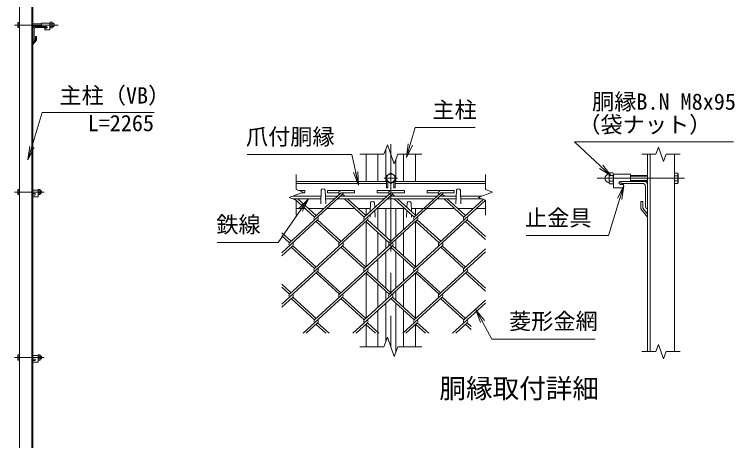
# Model space of a CAD drawing. Units: millimetres, scale not verified. Extents: x -4200 to 4200, y -2970 to 2970.
# Drawn here: x 175 to 2306, y 68 to 1330 of the extents above; entities that cross this region are included whole.
import ezdxf
from ezdxf.enums import TextEntityAlignment as Align

# ---------------------------------------------------------------- set-up
doc = ezdxf.new("R2010")
doc.units = ezdxf.units.MM
doc.header["$LTSCALE"] = 10
doc.linetypes.add('USER1', pattern=[50.8, 31.75, -6.35, 6.35, -6.35])
for name, color, linetype, lineweight in [('0-0_D-STR1', 1, 'Continuous', 18), ('0-1_D-BMK', 2, 'USER1', 13), ('0-2_D-STR-DIM', 7, 'Continuous', 13), ('0-3_D-STR3', 3, 'Continuous', 13), ('0-7_D-STR-TXT', 7, 'Continuous', 13), ('0-8_0', 7, 'Continuous', 18), ('0-A_D-STR2', 7, 'Continuous', 13)]:
    doc.layers.add(name, color=color, linetype=linetype, lineweight=lineweight)
doc.layers.add('0-9_D-TTL-TXT', color=7, linetype='Continuous')
doc.styles.add('ＭＳ ゴシック', font='')
doc.styles.get('ＭＳ ゴシック').set_extended_font_data('MS Gothic')

# ---------------------------------------------------------------- blocks, each defined once
blk = doc.blocks.new('_Open')
at = {"layer": '0-8_0'}
blk.add_line((-10, 1.667), (0, 0), dxfattribs=at)
blk.add_lwpolyline([(-10, -1.667), (0, 0), (-10, 0)], dxfattribs=at)

msp = doc.modelspace()

# ---------------------------------------------------------------- linework, layer by layer
at = {"layer": '0-0_D-STR1'}
for p, q in [((190.32, -461.02), (190.32, 1362.85)), ((226.82, -461.02), (226.82, 1354.76)), ((230.32, -461.02), (230.32, 1353.98)), ((230.32, 1288.98), (230.32, 1253.98)), ((233.32, 1286.48), (233.32, 1255.98)), ((270.32, 1293.98), (235.32, 1293.98)), ((268.32, 1290.98), (237.82, 1290.98)), ((270.32, 1292.98), (270.32, 1293.98)), ((237.32, 1264.36), (237.32, 1254.48)), ((237.32, 1264.36), (240.32, 1264.36)), ((240.32, 1264.36), (240.32, 1253.36)), ((237.32, 1254.48), (230.32, 1245.43)), ((231.32, 1253.98), (230.32, 1253.98)), ((240.32, 1253.36), (230.32, 1240.86)), ((230.32, 1245.43), (230.32, 1240.86)), ((1273.93, 930.85), (1273.93, 835.68)), ((1215.93, 835.68), (1215.93, 915.68)), ((1250.93, 835.68), (1250.93, 915.68)), ((1303.93, 900.51), (1303.93, 835.68)), ((1326.93, 835.68), (1326.93, 915.68)), ((1361.93, 835.68), (1361.93, 915.68)), ((2048.25, 331.73), (2048.25, 915.68)), ((2056.25, 331.73), (2056.25, 915.68)), ((2128.25, 331.73), (2128.25, 915.68)), ((1008.93, 835.68), (1276.43, 835.68)), ((1301.43, 835.68), (1568.93, 835.68)), ((1968.25, 835.68), (2038.25, 835.68)), ((1968.25, 833.68), (1968.25, 835.68)), ((1008.93, 829.68), (1276.43, 829.68)), ((1301.43, 829.68), (1568.93, 829.68)), ((1972.25, 829.68), (2033.25, 829.68)), ((2042.25, 820.68), (2042.25, 759.68)), ((2048.25, 825.68), (2048.25, 755.68)), ((1082.93, 809.42), (1081.53, 769.18)), ((1094.93, 809.42), (1096.34, 769.18)), ((1482.93, 809.42), (1481.53, 769.18)), ((1494.93, 809.42), (1496.34, 769.18)), ((1228.93, 772.44), (1228.01, 745.97)), ((1240.93, 772.44), (1241.43, 758.27)), ((1336.93, 772.44), (1336.45, 758.46)), ((1348.93, 772.44), (1349.85, 746.18)), ((2028.25, 776.44), (2028.25, 754.44)), ((2034.25, 776.44), (2028.25, 776.44)), ((2034.25, 776.44), (2034.25, 756.68)), ((1008.93, 755.68), (1035.12, 755.68)), ((1044.57, 755.68), (1091.15, 755.68)), ((1100.62, 755.68), (1182.57, 755.68)), ((1192.02, 755.68), (1228.35, 755.68)), ((1215.93, 734.91), (1215.93, 755.68)), ((1241.71, 750.07), (1242.43, 729.44)), ((1330, 755.68), (1247.84, 755.68)), ((1250.93, 693.04), (1250.93, 755.68)), ((1273.93, 755.68), (1273.93, 671.96)), ((1303.93, 755.68), (1303.93, 671.96)), ((1326.93, 693.04), (1326.93, 755.68)), ((1336.15, 750.05), (1335.43, 729.44)), ((1477.46, 755.68), (1349.52, 755.68)), ((1361.93, 735.1), (1361.93, 755.68)), ((1533.52, 755.68), (1486.93, 755.68)), ((1568.93, 755.68), (1542.99, 755.68)), ((2028.25, 754.44), (2048.25, 729.44)), ((2034.25, 756.68), (2048.25, 738.58)), ((2046.25, 755.68), (2048.25, 755.68)), ((1227.71, 737.23), (1227.43, 729.44)), ((1350.16, 737.21), (1350.43, 729.44)), ((1215.93, 582.64), (1215.93, 716.43)), ((1361.93, 582.64), (1361.93, 716.43)), ((1250.93, 614.72), (1250.93, 684.36)), ((1326.93, 614.72), (1326.93, 684.36)), ((1273.93, 663.28), (1273.93, 635.79)), ((1303.93, 663.28), (1303.93, 635.79)), ((1273.93, 627.11), (1273.93, 519.48)), ((1303.93, 627.11), (1303.93, 519.48)), ((1250.93, 540.56), (1250.93, 606.04)), ((1326.93, 540.56), (1326.93, 606.04)), ((1215.93, 430.17), (1215.93, 563.95)), ((1361.93, 430.17), (1361.93, 563.95)), ((1250.93, 462.24), (1250.93, 531.88)), ((1326.93, 462.24), (1326.93, 531.88)), ((1273.93, 510.8), (1273.93, 483.31)), ((1303.93, 510.8), (1303.93, 483.31)), ((1273.93, 474.63), (1273.93, 360.85)), ((1303.93, 474.63), (1303.93, 330.51)), ((1250.93, 345.68), (1250.93, 453.56)), ((1326.93, 345.68), (1326.93, 453.56)), ((1215.93, 345.68), (1215.93, 411.47)), ((1361.93, 345.68), (1361.93, 411.47))]:
    msp.add_line(p, q, dxfattribs=at)
for centre, radius, start, end in [((235.32, 1288.98), 5, 90, 180), ((237.82, 1286.48), 4.5, 90, 180), ((268.32, 1292.98), 2, 270, 0), ((231.32, 1255.98), 2, 270, 0), ((1972.25, 833.68), 4, 180, 270), ((2038.25, 825.68), 10, 0, 90), ((1088.93, 806.92), 6.5, 22.61986, 157.38014), ((1488.93, 806.92), 6.5, 22.61986, 157.38014), ((2033.25, 820.68), 9, 0, 90), ((1234.93, 769.94), 6.5, 22.61986, 157.38014), ((1342.93, 769.94), 6.5, 22.61986, 157.38014), ((2046.25, 759.68), 4, 180, 270)]:
    msp.add_arc(centre, radius, start, end, dxfattribs=at)
at = {"layer": '0-1_D-BMK'}
for p, q in [((304.55, 1298.48), (175.32, 1298.48)), ((1288.93, 945.68), (1288.93, 345.68)), ((1308.93, 844.68), (1268.93, 844.68)), ((1899.78, 844.68), (2158.25, 844.68)), ((263.32, 803.98), (175.32, 803.98)), ((263.32, 313.98), (175.32, 313.98))]:
    msp.add_line(p, q, dxfattribs=at)
at = {"layer": '0-2_D-STR-DIM'}
for p, q in [((1268.41, 915.68), (1196.93, 915.68)), ((1380.93, 915.68), (1309.46, 915.68)), ((2031.75, 915.68), (2072.85, 915.68)), ((2103.64, 915.68), (2144.75, 915.68)), ((1008.93, 855.68), (1008.93, 811.07)), ((1568.93, 855.68), (1568.93, 811.07)), ((1030.08, 803.38), (1008.93, 811.07)), ((987.79, 787.99), (1030.08, 803.38)), ((1008.93, 780.29), (987.79, 787.99)), ((1008.93, 780.29), (1008.93, 735.68)), ((1568.93, 780.29), (1568.93, 735.68)), ((1268.41, 345.68), (1278.67, 373.87)), ((1278.67, 373.87), (1299.2, 317.49)), ((1268.41, 345.68), (1196.93, 345.68)), ((1299.2, 317.49), (1309.46, 345.68)), ((1380.93, 345.68), (1309.46, 345.68)), ((2080.55, 352.88), (2072.85, 331.73)), ((2095.94, 310.59), (2080.55, 352.88)), ((2031.75, 331.73), (2072.85, 331.73)), ((2103.64, 331.73), (2095.94, 310.59)), ((2103.64, 331.73), (2144.75, 331.73))]:
    msp.add_line(p, q, dxfattribs=at)
for points in [[(1268.41, 915.68), (1278.67, 943.87), (1299.2, 887.49), (1309.46, 915.68)], [(2103.64, 915.68), (2095.94, 894.54), (2080.55, 936.82), (2072.85, 915.68)], [(1568.93, 780.29), (1547.79, 787.99), (1590.08, 803.38), (1568.93, 811.07)]]:
    msp.add_lwpolyline(points, dxfattribs=at)
at = {"layer": '0-3_D-STR3'}
for p, q in [((185.02, 1304.78), (185.72, 1305.99)), ((185.02, 1304.78), (185.02, 1292.18)), ((190.32, 1305.99), (185.72, 1305.99)), ((190.32, 1302.23), (185.72, 1302.23)), ((190.32, 1305.99), (190.32, 1290.97)), ((230.32, 1302.48), (255.57, 1302.48)), ((230.32, 1301.73), (255.57, 1301.73)), ((255.57, 1304.48), (255.57, 1293.98)), ((280.57, 1304.48), (255.57, 1304.48)), ((280.57, 1304.71), (280.57, 1292.37)), ((280.57, 1304.71), (280.57, 1292.37)), ((280.57, 1304.48), (280.57, 1284.48)), ((281.57, 1306.58), (286.07, 1306.58)), ((286.07, 1302.53), (281.57, 1302.53)), ((287.07, 1304.71), (287.07, 1292.37)), ((287.07, 1304.71), (287.07, 1292.37)), ((185.02, 1292.18), (185.72, 1290.97)), ((190.32, 1294.73), (185.72, 1294.73)), ((190.32, 1290.97), (185.72, 1290.97)), ((230.32, 1295.23), (255.57, 1295.23)), ((230.32, 1294.48), (255.57, 1294.48)), ((270.32, 1293.98), (255.57, 1293.98)), ((265.57, 1289.48), (265.57, 1284.48)), ((270.32, 1289.48), (265.57, 1289.48)), ((280.57, 1284.48), (265.57, 1284.48)), ((286.07, 1294.43), (281.57, 1294.43)), ((281.57, 1290.38), (286.07, 1290.38)), ((1934.75, 857.15), (1934.75, 832.46)), ((1934.75, 857.15), (1934.75, 832.46)), ((1945.75, 860.88), (1936.75, 860.88)), ((1936.75, 852.78), (1945.75, 852.78)), ((1947.75, 857.15), (1947.75, 832.46)), ((1947.75, 857.15), (1947.75, 832.46)), ((1947.75, 856.68), (1997.75, 856.68)), ((1947.75, 856.68), (1947.75, 816.68)), ((1997.75, 856.68), (1997.75, 835.68)), ((2048.25, 852.68), (1997.75, 852.68)), ((2128.25, 859.69), (2137.45, 859.69)), ((2128.25, 859.69), (2128.25, 829.67)), ((2138.85, 857.28), (2137.45, 859.69)), ((2138.85, 857.28), (2138.85, 832.08)), ((1276.43, 836.89), (1276.43, 816.68)), ((1280.43, 834.58), (1280.43, 816.68)), ((1297.43, 834.58), (1297.43, 816.68)), ((1301.43, 836.89), (1301.43, 816.68)), ((1936.75, 836.58), (1945.75, 836.58)), ((1968.25, 835.68), (1997.75, 835.68)), ((2048.25, 851.18), (1997.75, 851.18)), ((2048.25, 838.18), (1997.75, 838.18)), ((2048.25, 836.68), (1997.75, 836.68)), ((2128.25, 852.19), (2137.45, 852.19)), ((2128.25, 837.18), (2137.45, 837.18)), ((2138.85, 832.08), (2137.45, 829.67)), ((185.02, 810.28), (185.72, 811.49)), ((185.02, 810.28), (185.02, 797.68)), ((190.32, 811.49), (185.72, 811.49)), ((190.32, 811.49), (190.32, 796.47)), ((245.32, 809.98), (230.32, 809.98)), ((245.32, 811.49), (251.1, 811.49)), ((245.32, 796.47), (245.32, 811.49)), ((245.32, 809.98), (245.32, 789.98)), ((251.1, 811.49), (251.82, 810.23)), ((251.82, 797.73), (251.82, 810.23)), ((1276.43, 816.68), (1280.43, 816.68)), ((1297.43, 816.68), (1301.43, 816.68)), ((1945.75, 828.48), (1936.75, 828.48)), ((1947.75, 816.68), (1977.75, 816.68)), ((1968.25, 826.68), (1977.75, 826.68)), ((1977.75, 826.68), (1977.75, 816.68)), ((2128.25, 829.67), (2137.45, 829.67)), ((185.02, 797.68), (185.72, 796.47)), ((190.32, 807.73), (185.72, 807.73)), ((190.32, 800.23), (185.72, 800.23)), ((190.32, 796.47), (185.72, 796.47)), ((235.07, 799.48), (230.32, 799.48)), ((230.32, 794.98), (230.32, 789.98)), ((235.07, 794.98), (230.32, 794.98)), ((245.32, 789.98), (230.32, 789.98)), ((245.32, 807.73), (251.1, 807.73)), ((245.32, 800.23), (251.1, 800.23)), ((245.32, 796.47), (251.1, 796.47)), ((251.1, 796.47), (251.82, 797.73)), ((251.82, 807.98), (254.12, 807.98)), ((251.82, 799.98), (254.12, 799.98)), ((254.12, 807.98), (255.32, 806.78)), ((254.12, 807.98), (254.12, 799.98)), ((254.12, 799.98), (255.32, 801.18)), ((255.32, 806.78), (255.32, 801.18)), ((998.61, 791.92), (1082.32, 791.92)), ((1095.55, 791.92), (1130.7, 791.92)), ((1140.18, 791.92), (1278.16, 791.92)), ((1287.39, 791.92), (1425.61, 791.92)), ((1434.85, 791.92), (1482.32, 791.92)), ((1495.55, 791.92), (1558.61, 791.92)), ((998.95, 783.92), (1082.05, 783.92)), ((1095.82, 783.92), (1121.97, 783.92)), ((1131.45, 783.92), (1269.43, 783.92)), ((1278.66, 783.92), (1416.88, 783.92)), ((1426.12, 783.92), (1482.05, 783.92)), ((1495.82, 783.92), (1558.95, 783.92)), ((185.02, 320.28), (185.72, 321.49)), ((185.02, 320.28), (185.02, 307.68)), ((190.32, 321.49), (185.72, 321.49)), ((190.32, 321.49), (190.32, 306.47)), ((245.32, 319.98), (230.32, 319.98)), ((245.32, 306.47), (245.32, 321.49)), ((245.32, 319.98), (245.32, 299.98)), ((251.82, 307.73), (251.82, 320.23)), ((185.02, 307.68), (185.72, 306.47)), ((190.32, 317.73), (185.72, 317.73)), ((190.32, 310.23), (185.72, 310.23)), ((190.32, 306.47), (185.72, 306.47)), ((235.07, 309.48), (230.32, 309.48)), ((235.07, 304.98), (230.32, 304.98)), ((230.32, 304.98), (230.32, 299.98)), ((245.32, 299.98), (230.32, 299.98)), ((245.32, 317.73), (251.1, 317.73)), ((245.32, 310.23), (251.1, 310.23)), ((251.82, 317.98), (254.12, 317.98)), ((251.82, 309.98), (254.12, 309.98)), ((254.12, 317.98), (255.32, 316.78)), ((255.32, 316.78), (255.32, 311.18))]:
    msp.add_line(p, q, dxfattribs=at)
msp.add_lwpolyline([(1301.93, 852.19), (1288.93, 859.69), (1275.93, 852.19), (1275.93, 837.18), (1288.93, 829.67), (1301.93, 837.18)], close=True, dxfattribs=at)
for points in [[(245.32, 321.49), (251.1, 321.49), (251.82, 320.23)], [(245.32, 306.47), (251.1, 306.47), (251.82, 307.73)], [(254.12, 317.98), (254.12, 309.98), (255.32, 311.18)]]:
    msp.add_lwpolyline(points, dxfattribs=at)
msp.add_circle((1288.93, 844.68), 12.5, dxfattribs=at)
for centre, radius, start, end in [((188.46, 1304.11), 3.32, 145.61585, 214.38415), ((197.56, 1298.48), 12.42, 162.4121, 197.5879), ((283.11, 1304.55), 2.54, 127.21089, 232.78911), ((289.27, 1298.48), 8.7, 152.26063, 207.73937), ((284.53, 1304.55), 2.54, 307.21089, 52.78911), ((278.37, 1298.48), 8.7, 332.26063, 27.73937), ((287.44, 1305.42), 0.5, 189.83916, 262.83194), ((286.57, 1298.48), 6.5, 277.16806, 82.83194), ((188.46, 1292.85), 3.32, 145.61585, 214.38415), ((270.32, 1291.73), 2.25, 270, 90), ((283.12, 1292.4), 2.55, 127.42505, 232.57495), ((284.52, 1292.4), 2.55, 307.42505, 52.57495), ((287.44, 1291.53), 0.5, 97.16806, 163.42019), ((1935.75, 844.68), 13, 97.16806, 262.83194), ((1934, 858.57), 1, 277.16806, 350.16084), ((1939.82, 856.83), 5.08, 127.21089, 232.78911), ((1952.15, 844.68), 17.4, 152.26063, 207.73937), ((1930.34, 844.68), 17.4, 332.26063, 27.73937), ((1942.67, 856.83), 5.08, 307.21089, 52.78911), ((2131.97, 855.94), 6.64, 325.61585, 34.38415), ((1934, 830.79), 1, 16.57981, 82.83194), ((1939.84, 832.53), 5.1, 127.42505, 232.57495), ((1942.65, 832.53), 5.1, 307.42505, 52.57495), ((1968.25, 831.18), 4.5, 90, 270), ((2131.97, 833.42), 6.64, 325.61585, 34.38415), ((2113.78, 844.68), 24.84, 342.4121, 17.5879), ((188.46, 809.61), 3.32, 145.61585, 214.38415), ((248.35, 809.61), 3.32, 325.61586, 34.38414), ((197.56, 803.98), 12.42, 162.4121, 197.5879), ((188.46, 798.35), 3.32, 145.61585, 214.38415), ((235.07, 797.23), 2.25, 270, 90), ((248.35, 798.35), 3.32, 325.61585, 34.38416), ((239.26, 803.98), 12.42, 342.4121, 17.5879), ((188.46, 319.61), 3.32, 145.61585, 214.38415), ((248.35, 319.61), 3.32, 325.61586, 34.38414), ((197.56, 313.98), 12.42, 162.4121, 197.5879), ((188.46, 308.35), 3.32, 145.61585, 214.38415), ((235.07, 307.23), 2.25, 270, 90), ((248.35, 308.35), 3.32, 325.61585, 34.38416), ((239.26, 313.98), 12.42, 342.4121, 17.5879)]:
    msp.add_arc(centre, radius, start, end, dxfattribs=at)
at = {"layer": '0-7_D-STR-TXT'}
for points in [[(589.09, 1039.13), (257.71, 1039.13), (216.01, 901.47)], [(1538.52, 995.19), (1361.2, 995.19), (1335.74, 908.05)], [(2302.91, 952.57), (1831.94, 952.57), (1939.17, 852.92)], [(864.43, 915.55), (1173.47, 915.55), (1192.97, 825.97)], [(1689.35, 675.14), (1933.17, 675.14), (1977.49, 820.29)], [(774.96, 654.79), (955.83, 654.79), (1043.83, 782.28)], [(1893.18, 368.77), (1587.69, 368.77), (1541.8, 453.85)]]:
    msp.add_lwpolyline(points, dxfattribs=at)
at = {"layer": '0-A_D-STR2'}
for p, q in [((1146.32, 797.56), (989.41, 653.77)), ((1005.01, 791.92), (1003.19, 793.59)), ((1016.56, 808.3), (1034.13, 808.3)), ((1026.01, 801.9), (1034.13, 801.9)), ((1034.13, 801.9), (1034.13, 808.3)), ((1141.59, 801.9), (1063.12, 730)), ((1101.59, 801.9), (1101.59, 808.3)), ((1101.59, 808.3), (1181.59, 808.3)), ((1101.59, 801.9), (1135.16, 801.9)), ((1293.66, 797.67), (1136.74, 653.88)), ((1141.59, 801.9), (1181.59, 801.9)), ((1143, 791.92), (1141.59, 793.22)), ((1152.47, 791.92), (1146.32, 797.56)), ((1181.59, 801.9), (1181.59, 808.3)), ((1289.04, 801.9), (1210.58, 730)), ((1249.04, 801.9), (1249.04, 808.3)), ((1249.04, 808.3), (1329.04, 808.3)), ((1249.04, 801.9), (1282.62, 801.9)), ((1441.11, 797.67), (1284.2, 653.88)), ((1290.45, 791.92), (1288.92, 793.32)), ((1289.04, 801.9), (1329.04, 801.9)), ((1299.92, 791.92), (1293.66, 797.67)), ((1329.04, 801.9), (1329.04, 808.3)), ((1436.61, 802), (1358.03, 730)), ((1396.61, 802), (1396.61, 808.4)), ((1396.61, 808.4), (1476.61, 808.4)), ((1396.61, 802), (1430.18, 802)), ((1437.91, 791.92), (1436.38, 793.32)), ((1436.61, 802), (1476.61, 802)), ((1447.38, 791.92), (1441.11, 797.67)), ((1476.61, 802), (1476.61, 808.4)), ((1063.12, 730), (1004.27, 783.92)), ((1067.86, 734.34), (1013.74, 783.92)), ((1210.58, 730), (1151.73, 783.92)), ((1215.31, 734.34), (1161.2, 783.92)), ((1358.03, 730), (1299.18, 783.92)), ((1362.77, 734.34), (1308.65, 783.92)), ((1568.93, 779.46), (1431.76, 653.76)), ((1505.49, 730), (1446.64, 783.92)), ((1510.22, 734.34), (1456.11, 783.92)), ((1562.81, 782.52), (1505.49, 730)), ((1072.49, 721.44), (966.43, 624.26)), ((1219.93, 721.43), (1063.01, 577.64)), ((1136.74, 653.88), (1067.75, 717.1)), ((1141.48, 658.22), (1072.49, 721.44)), ((1367.39, 721.43), (1210.47, 577.64)), ((1284.2, 653.88), (1215.21, 717.1)), ((1288.93, 658.22), (1219.94, 721.44)), ((1514.84, 721.43), (1357.93, 577.64)), ((1431.76, 653.76), (1362.65, 717.09)), ((1436.5, 658.1), (1367.39, 721.43)), ((1568.93, 663.18), (1510.11, 717.09)), ((1568.93, 671.86), (1514.84, 721.43)), ((994.02, 658.22), (966.43, 683.5)), ((989.29, 653.88), (966.43, 674.82)), ((998.76, 645.2), (966.43, 615.58)), ((1146.22, 645.2), (989.29, 501.4)), ((1063.01, 577.64), (994.02, 640.86)), ((1067.75, 581.98), (998.76, 645.2)), ((1293.67, 645.2), (1136.74, 501.4)), ((1210.47, 577.64), (1141.48, 640.86)), ((1215.21, 581.98), (1146.22, 645.2)), ((1441.11, 645.19), (1284.2, 501.4)), ((1357.93, 577.64), (1288.93, 640.86)), ((1362.66, 581.98), (1293.67, 645.2)), ((1505.37, 577.63), (1436.79, 640.47)), ((1510.11, 581.97), (1441.11, 645.19)), ((1568.93, 627.19), (1431.65, 501.4)), ((1568.93, 635.87), (1505.37, 577.63)), ((1072.49, 568.96), (966.43, 471.78)), ((1219.94, 568.96), (1063.01, 425.16)), ((1136.74, 501.4), (1067.75, 564.62)), ((1141.48, 505.74), (1072.49, 568.96)), ((1367.4, 568.96), (1210.47, 425.16)), ((1284.2, 501.4), (1215.62, 564.24)), ((1288.93, 505.74), (1219.94, 568.96)), ((1514.84, 568.95), (1357.93, 425.16)), ((1431.65, 501.4), (1362.66, 564.62)), ((1436.39, 505.74), (1367.4, 568.96)), ((1568.93, 510.7), (1510.11, 564.61)), ((1568.93, 519.38), (1514.84, 568.95)), ((994.02, 505.74), (966.43, 531.02)), ((989.29, 501.4), (966.43, 522.34)), ((998.76, 492.72), (966.43, 463.1)), ((1067.75, 429.5), (998.76, 492.72)), ((1146.22, 492.72), (1029.41, 385.68)), ((1215.21, 429.5), (1146.21, 492.72)), ((1293.67, 492.72), (1176.86, 385.68)), ((1362.66, 429.5), (1293.67, 492.72)), ((1441.13, 492.72), (1324.32, 385.68)), ((1510.12, 429.5), (1441.13, 492.72)), ((1063.01, 425.16), (994.02, 488.38)), ((1210.47, 425.16), (1141.48, 488.38)), ((1357.93, 425.16), (1288.93, 488.38)), ((1505.38, 425.16), (1436.39, 488.38)), ((1568.93, 474.71), (1471.77, 385.68)), ((1568.93, 483.39), (1505.38, 425.16)), ((1072.49, 416.48), (1038.88, 385.68)), ((1096.62, 385.68), (1067.75, 412.14)), ((1106.1, 385.68), (1072.49, 416.48)), ((1219.94, 416.48), (1186.34, 385.68)), ((1244.08, 385.68), (1215.21, 412.14)), ((1253.55, 385.68), (1219.94, 416.48)), ((1367.4, 416.48), (1333.79, 385.68)), ((1391.53, 385.68), (1362.66, 412.14)), ((1401.01, 385.68), (1367.4, 416.48)), ((1514.85, 416.48), (1481.25, 385.68)), ((1526.43, 397.19), (1510.12, 412.14)), ((1526.43, 405.87), (1514.85, 416.48))]:
    msp.add_line(p, q, dxfattribs=at)
for centre, start, end in [((1141.59, 801.9), 95, 222.5), ((1141.59, 801.9), 317.5, 0), ((1289.04, 801.9), 85, 222.5), ((1289.04, 801.9), 317.5, 0), ((1436.61, 802), 85, 222.5), ((1436.5, 801.9), 317.5, 0.89905), ((1067.86, 725.66), 137.5, 222.5), ((1067.86, 725.66), 317.5, 42.5), ((1215.31, 725.66), 137.5, 222.5), ((1215.31, 725.66), 317.5, 42.5), ((1362.77, 725.66), 137.5, 222.5), ((1362.77, 725.66), 317.5, 42.5), ((1510.22, 725.66), 137.5, 222.5), ((1510.22, 725.66), 317.5, 42.5), ((994.13, 649.42), 137.5, 222.5), ((994.13, 649.42), 317.5, 42.5), ((1141.59, 649.42), 137.5, 222.5), ((1141.59, 649.42), 317.5, 42.5), ((1289.04, 649.42), 137.5, 222.5), ((1289.04, 649.42), 317.5, 42.5), ((1436.5, 649.42), 137.5, 222.5), ((1436.5, 649.42), 317.5, 42.5), ((1067.75, 573.3), 137.5, 222.5), ((1067.75, 573.3), 317.5, 42.5), ((1215.21, 573.3), 137.5, 222.5), ((1215.21, 573.3), 317.5, 42.5), ((1362.77, 573.18), 137.5, 222.5), ((1362.77, 573.18), 317.5, 42.5), ((1510.22, 573.18), 137.5, 222.5), ((1510.22, 573.18), 317.5, 42.5), ((994.01, 497.05), 137.5, 222.5), ((994.01, 497.05), 317.5, 42.5), ((1141.47, 497.05), 137.5, 222.5), ((1141.47, 497.05), 317.5, 42.5), ((1288.92, 497.05), 137.5, 222.5), ((1288.92, 497.05), 317.5, 42.5), ((1436.38, 497.05), 137.5, 222.5), ((1436.38, 497.05), 317.5, 42.5), ((1067.75, 420.82), 137.5, 222.5), ((1067.75, 420.82), 317.5, 42.5), ((1215.21, 420.82), 137.5, 222.5), ((1215.21, 420.82), 317.5, 42.5), ((1362.77, 420.7), 137.5, 222.5), ((1362.77, 420.7), 317.5, 42.5), ((1510.22, 420.7), 137.5, 222.5), ((1510.22, 420.7), 317.5, 42.5)]:
    msp.add_arc(centre, 6.42, start, end, dxfattribs=at)

# ---------------------------------------------------------------- block references
at = {"layer": '0-7_D-STR-TXT', "xscale": 4, "yscale": 4}
for p, rotation in [((215.43, 899.56), 253.14944), ((1335.18, 906.14), 253.7123), ((1940.63, 851.56), 317.09684), ((1193.4, 824.01), 282.27872), ((1978.08, 822.2), 73.01941), ((1044.96, 783.92), 55.3852), ((1540.85, 455.61), 118.34149)]:
    msp.add_blockref('_Open', p, dxfattribs=dict(at, rotation=rotation))

# ---------------------------------------------------------------- texts
at = {"layer": '0-7_D-STR-TXT', "style": 'ＭＳ ゴシック'}
for s, p in [('主柱（VB）', (308.63, 1051.72)), ('胴縁B.N M8x95', (1884.39, 1033.3)), ('主柱', (1412.13, 1008.92)), ('L=2265', (392.01, 969.81)), ('（袋ナット）', (1843.78, 965.41)), ('爪付胴縁', (860.37, 929.53)), ('止金具', (1686.05, 689.37)), ('鉄線', (772.67, 669.16)), ('菱形金網', (1638.86, 383.01))]:
    msp.add_text(s, height=48.09, dxfattribs=at).set_placement(p, align=Align.BOTTOM_LEFT)
at = {"layer": '0-9_D-TTL-TXT', "style": 'ＭＳ ゴシック'}
msp.add_text('胴縁取付詳細', height=57.7, dxfattribs=at).set_placement((1432.68, 176.32), align=Align.BOTTOM_LEFT)

doc.saveas('drawing.dxf')
